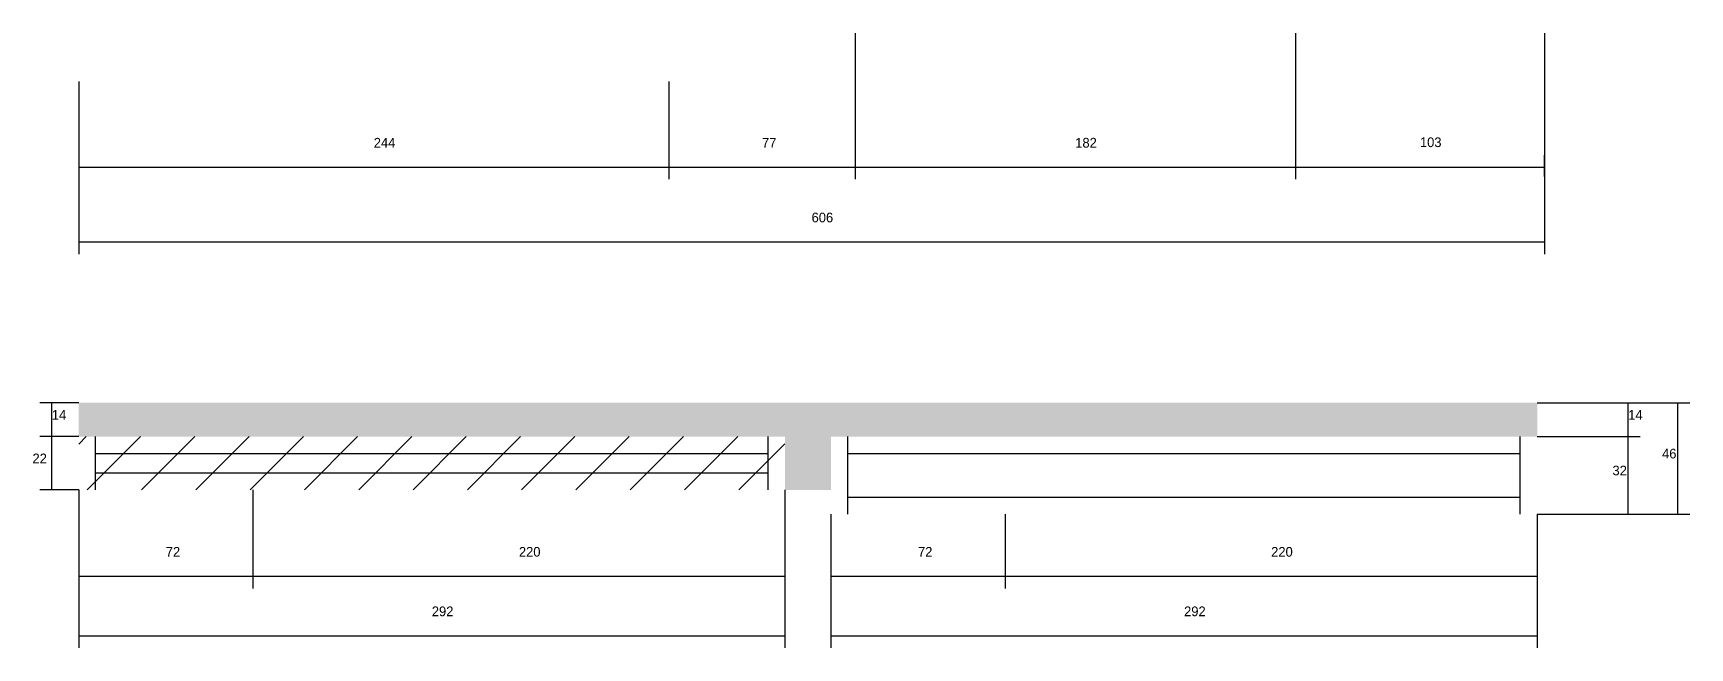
# Model space of a CAD drawing. Header units: metres. Extents: x 51528 to 133537, y 28019 to 29041.
# Drawn here: x 131340 to 132025, y 28787 to 29041 of the extents above; entities that cross this region are included whole.
import ezdxf

# ---------------------------------------------------------------- set-up
doc = ezdxf.new("R2010")
doc.units = ezdxf.units.M
for name, color, linetype in [('COTA', 241, 'Continuous'), ('Hachura', 253, 'Continuous'), ('SARR_2.2x7', 40, 'Continuous')]:
    doc.layers.add(name, color=color, linetype=linetype)

msp = doc.modelspace()

# ---------------------------------------------------------------- hatches: boundary and pattern name
at = {"layer": 'COTA'}
h = msp.add_hatch(dxfattribs=at)
h.set_pattern_fill('AR-CONC', scale=0.03)
h.paths.add_polyline_path([(131358.6, 28888.5), (131358.6, 28874.5), (131650.6, 28874.5), (131650.6, 28852.5), (131669.6, 28852.5), (131669.6, 28874.5), (131961.6, 28874.5), (131961.6, 28888.5)])
at = {"layer": 'Hachura'}
h = msp.add_hatch(dxfattribs=at)
h.set_pattern_fill('ANSI31', scale=5)
h.paths.add_polyline_path([(131358.6, 28874.5), (131358.6, 28852.5), (131430.6, 28852.5), (131430.6, 28874.5)])
h = msp.add_hatch(dxfattribs=at)
h.set_pattern_fill('ANSI31', scale=5)
h.paths.add_polyline_path([(131650.6, 28852.5), (131650.6, 28874.5), (131430.6, 28874.5), (131430.6, 28852.5)])

# ---------------------------------------------------------------- linework, layer by layer
at = {"layer": 'COTA'}
for p, q in [((131679.6, 29041.3), (131679.6, 28980.9)), ((131861.6, 29041.3), (131861.6, 28980.9)), ((131964.6, 29041.3), (131964.6, 28950)), ((131358.6, 29021.3), (131358.6, 28980.9)), ((131358.6, 29021.3), (131358.6, 28950)), ((131602.6, 29021.3), (131602.6, 28980.9)), ((131602.6, 29021.3), (131602.6, 28980.9)), ((131679.6, 29021.3), (131679.6, 28980.9)), ((131861.6, 29021.3), (131861.6, 28980.9)), ((131964.6, 28982.1), (131964.6, 28990.9)), ((131358.6, 28985.9), (131602.6, 28985.9)), ((131602.6, 28985.9), (131679.6, 28985.9)), ((131679.6, 28985.9), (131861.6, 28985.9)), ((131861.6, 28985.9), (131964.6, 28985.9)), ((131358.6, 28955), (131964.6, 28955)), ((131358.6, 28888.5), (131342.5, 28888.5)), ((131347.5, 28874.5), (131347.5, 28888.5)), ((131961.6, 28888.5), (132004.2, 28888.5)), ((131961.6, 28888.5), (132024.7, 28888.5)), ((131999.2, 28874.5), (131999.2, 28888.5)), ((132019.7, 28842.5), (132019.7, 28888.5)), ((131358.6, 28874.5), (131342.5, 28874.5)), ((131358.6, 28874.5), (131342.5, 28874.5)), ((131347.5, 28852.5), (131347.5, 28874.5)), ((131961.6, 28874.5), (132004.2, 28874.5)), ((131961.6, 28874.5), (132004.2, 28874.5)), ((131999.2, 28842.5), (131999.2, 28874.5)), ((131358.6, 28852.5), (131342.5, 28852.5)), ((131358.6, 28852.5), (131358.6, 28811.8)), ((131358.6, 28852.5), (131358.6, 28787.2)), ((131430.6, 28852.5), (131430.6, 28811.8)), ((131430.6, 28852.5), (131430.6, 28811.8)), ((131650.6, 28852.5), (131650.6, 28811.8)), ((131650.6, 28852.5), (131650.6, 28787.2)), ((131669.6, 28842.5), (131669.6, 28811.8)), ((131669.6, 28842.5), (131669.6, 28787.2)), ((131741.6, 28842.5), (131741.6, 28811.8)), ((131741.6, 28842.5), (131741.6, 28811.8)), ((131961.6, 28842.5), (131961.6, 28811.8)), ((131961.6, 28842.5), (131961.6, 28787.2)), ((131961.6, 28842.5), (132004.2, 28842.5)), ((131961.6, 28842.5), (132024.7, 28842.5)), ((131358.6, 28816.8), (131430.6, 28816.8)), ((131430.6, 28816.8), (131650.6, 28816.8)), ((131669.6, 28816.8), (131741.6, 28816.8)), ((131741.6, 28816.8), (131961.6, 28816.8)), ((131358.6, 28792.2), (131650.6, 28792.2)), ((131669.6, 28792.2), (131961.6, 28792.2))]:
    msp.add_line(p, q, dxfattribs=at)
at = {"layer": 'SARR_2.2x7'}
for p, q in [((131365.6, 28852.5), (131365.6, 28874.5)), ((131643.6, 28852.5), (131643.6, 28874.5)), ((131676.6, 28842.5), (131676.6, 28874.5)), ((131954.6, 28842.5), (131954.6, 28874.5)), ((131365.6, 28867.5), (131430.6, 28867.5)), ((131430.6, 28867.5), (131643.6, 28867.5)), ((131676.6, 28867.5), (131741.6, 28867.5)), ((131741.6, 28867.5), (131954.6, 28867.5)), ((131365.6, 28859.5), (131430.6, 28859.5)), ((131430.6, 28859.5), (131643.6, 28859.5)), ((131676.6, 28849.5), (131741.6, 28849.5)), ((131741.6, 28849.5), (131954.6, 28849.5))]:
    msp.add_line(p, q, dxfattribs=at)

# ---------------------------------------------------------------- texts
at = {"layer": 'COTA'}
for s, p in [('244', (131480.6, 28994)), ('77', (131641.1, 28994)), ('182', (131770.6, 28994)), ('103', (131913.1, 28994.2)), ('606', (131661.6, 28963.1)), ('14', (131347.5, 28881.5)), ('14', (131999.2, 28881.5)), ('22', (131339.5, 28863.5)), ('46', (132013.2, 28865.5)), ('32', (131992.7, 28858.5)), ('72', (131394.6, 28824.9)), ('220', (131540.6, 28824.9)), ('72', (131705.6, 28824.9)), ('220', (131851.6, 28824.9)), ('292', (131504.6, 28800.3)), ('292', (131815.6, 28800.3))]:
    msp.add_text(s, height=4, dxfattribs=at).set_placement(p)

doc.saveas('drawing.dxf')
